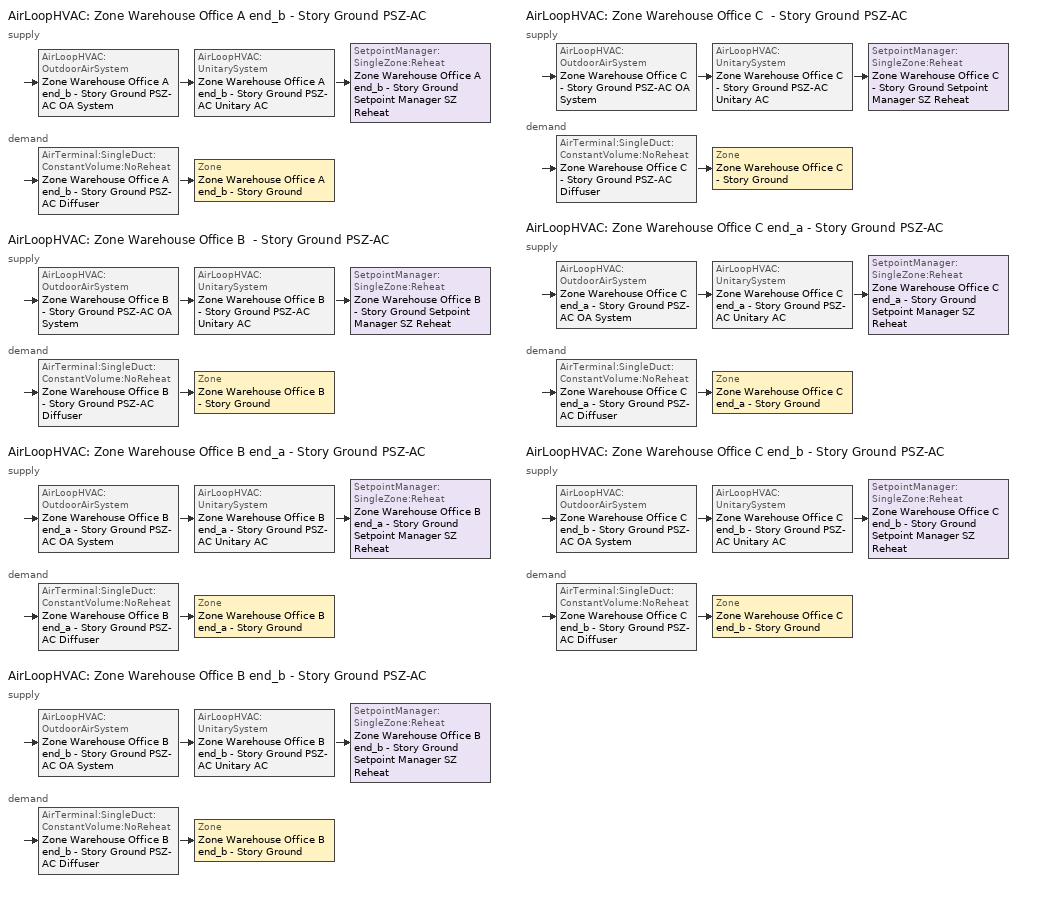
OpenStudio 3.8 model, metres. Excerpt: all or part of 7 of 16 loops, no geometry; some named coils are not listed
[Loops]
AirLoopHVAC 'Zone Warehouse Office A end_b - Story Ground PSZ-AC'
 supply: AirLoopHVAC:OutdoorAirSystem 'Zone Warehouse Office A end_b - Story Ground PSZ-AC OA System' > AirLoopHVAC:UnitarySystem 'Zone Warehouse Office A end_b - Story Ground PSZ-AC Unitary AC' > SetpointManager:SingleZone:Reheat 'Zone Warehouse Office A end_b - Story Ground Setpoint Manager SZ Reheat'
 demand: AirTerminal:SingleDuct:ConstantVolume:NoReheat 'Zone Warehouse Office A end_b - Story Ground PSZ-AC Diffuser' > Zone 'Zone Warehouse Office A end_b - Story Ground'
AirLoopHVAC 'Zone Warehouse Office B  - Story Ground PSZ-AC'
 supply: AirLoopHVAC:OutdoorAirSystem 'Zone Warehouse Office B  - Story Ground PSZ-AC OA System' > AirLoopHVAC:UnitarySystem 'Zone Warehouse Office B  - Story Ground PSZ-AC Unitary AC' > SetpointManager:SingleZone:Reheat 'Zone Warehouse Office B  - Story Ground Setpoint Manager SZ Reheat'
 demand: AirTerminal:SingleDuct:ConstantVolume:NoReheat 'Zone Warehouse Office B  - Story Ground PSZ-AC Diffuser' > Zone 'Zone Warehouse Office B  - Story Ground'
AirLoopHVAC 'Zone Warehouse Office B end_a - Story Ground PSZ-AC'
 supply: AirLoopHVAC:OutdoorAirSystem 'Zone Warehouse Office B end_a - Story Ground PSZ-AC OA System' > AirLoopHVAC:UnitarySystem 'Zone Warehouse Office B end_a - Story Ground PSZ-AC Unitary AC' > SetpointManager:SingleZone:Reheat 'Zone Warehouse Office B end_a - Story Ground Setpoint Manager SZ Reheat'
 demand: AirTerminal:SingleDuct:ConstantVolume:NoReheat 'Zone Warehouse Office B end_a - Story Ground PSZ-AC Diffuser' > Zone 'Zone Warehouse Office B end_a - Story Ground'
AirLoopHVAC 'Zone Warehouse Office B end_b - Story Ground PSZ-AC'
 supply: AirLoopHVAC:OutdoorAirSystem 'Zone Warehouse Office B end_b - Story Ground PSZ-AC OA System' > AirLoopHVAC:UnitarySystem 'Zone Warehouse Office B end_b - Story Ground PSZ-AC Unitary AC' > SetpointManager:SingleZone:Reheat 'Zone Warehouse Office B end_b - Story Ground Setpoint Manager SZ Reheat'
 demand: AirTerminal:SingleDuct:ConstantVolume:NoReheat 'Zone Warehouse Office B end_b - Story Ground PSZ-AC Diffuser' > Zone 'Zone Warehouse Office B end_b - Story Ground'
AirLoopHVAC 'Zone Warehouse Office C  - Story Ground PSZ-AC'
 supply: AirLoopHVAC:OutdoorAirSystem 'Zone Warehouse Office C  - Story Ground PSZ-AC OA System' > AirLoopHVAC:UnitarySystem 'Zone Warehouse Office C  - Story Ground PSZ-AC Unitary AC' > SetpointManager:SingleZone:Reheat 'Zone Warehouse Office C  - Story Ground Setpoint Manager SZ Reheat'
 demand: AirTerminal:SingleDuct:ConstantVolume:NoReheat 'Zone Warehouse Office C  - Story Ground PSZ-AC Diffuser' > Zone 'Zone Warehouse Office C  - Story Ground'
AirLoopHVAC 'Zone Warehouse Office C end_a - Story Ground PSZ-AC'
 supply: AirLoopHVAC:OutdoorAirSystem 'Zone Warehouse Office C end_a - Story Ground PSZ-AC OA System' > AirLoopHVAC:UnitarySystem 'Zone Warehouse Office C end_a - Story Ground PSZ-AC Unitary AC' > SetpointManager:SingleZone:Reheat 'Zone Warehouse Office C end_a - Story Ground Setpoint Manager SZ Reheat'
 demand: AirTerminal:SingleDuct:ConstantVolume:NoReheat 'Zone Warehouse Office C end_a - Story Ground PSZ-AC Diffuser' > Zone 'Zone Warehouse Office C end_a - Story Ground'
AirLoopHVAC 'Zone Warehouse Office C end_b - Story Ground PSZ-AC'
 supply: AirLoopHVAC:OutdoorAirSystem 'Zone Warehouse Office C end_b - Story Ground PSZ-AC OA System' > AirLoopHVAC:UnitarySystem 'Zone Warehouse Office C end_b - Story Ground PSZ-AC Unitary AC' > SetpointManager:SingleZone:Reheat 'Zone Warehouse Office C end_b - Story Ground Setpoint Manager SZ Reheat'
 demand: AirTerminal:SingleDuct:ConstantVolume:NoReheat 'Zone Warehouse Office C end_b - Story Ground PSZ-AC Diffuser' > Zone 'Zone Warehouse Office C end_b - Story Ground'
[Sizing:Zone] Zone Cooling Design Supply Air Temperature Input Method=SupplyAirTemperature; Zone Cooling Design Supply Air Temperature {C}=12.7778; Zone Cooling Design Supply Air Temperature Difference {deltaC}=11.11; Zone Heating Design Supply Air Temperature Input Method=SupplyAirTemperature; Zone Heating Design Supply Air Temperature {C}=50; Zone Heating Design Supply Air Temperature Difference {deltaC}=11.11; Zone Cooling Design Supply Air Humidity Ratio {kg-H2O/kg-air}=0.0085; Zone Heating Design Supply Air Humidity Ratio {kg-H2O/kg-air}=0.008; Cooling Design Air Flow Method=DesignDay; Heating Design Air Flow Method=DesignDay; Account for Dedicated Outdoor Air System=No; Dedicated Outdoor Air System Control Strategy=NeutralSupplyAir; Dedicated Outdoor Air Low Setpoint Temperature for Design {C}=autosize; Dedicated Outdoor Air High Setpoint Temperature for Design {C}=autosize; Zone Load Sizing Method=Sensible Load Only No Latent Load; Zone Latent Cooling Design Supply Air Humidity Ratio Input Method=HumidityRatioDifference; Zone Cooling Design Supply Air Humidity Ratio Difference {kgWater/kgDryAir}=0.005; Zone Latent Heating Design Supply Air Humidity Ratio Input Method=HumidityRatioDifference; Zone Humidification Design Supply Air Humidity Ratio Difference {kgWater/kgDryAir}=0.005
Zone Warehouse Office B end_a - Story Ground; Zone Warehouse Office C end_a - Story Ground; Zone Warehouse Office B  - Story Ground; Zone Warehouse Office C  - Story Ground; Zone Warehouse Office A end_b - Story Ground; Zone Warehouse Office B end_b - Story Ground; Zone Warehouse Office C end_b - Story Ground
[Zone equipment]
Zone Warehouse Office B end_a - Story Ground: Zone Warehouse Office B end_a - Story Ground PSZ-AC Diffuser
Zone Warehouse Office C end_a - Story Ground: Zone Warehouse Office C end_a - Story Ground PSZ-AC Diffuser
Zone Warehouse Office B  - Story Ground: Zone Warehouse Office B  - Story Ground PSZ-AC Diffuser
Zone Warehouse Office C  - Story Ground: Zone Warehouse Office C  - Story Ground PSZ-AC Diffuser
Zone Warehouse Office A end_b - Story Ground: Zone Warehouse Office A end_b - Story Ground PSZ-AC Diffuser
Zone Warehouse Office B end_b - Story Ground: Zone Warehouse Office B end_b - Story Ground PSZ-AC Diffuser
Zone Warehouse Office C end_b - Story Ground: Zone Warehouse Office C end_b - Story Ground PSZ-AC Diffuser
[AirLoopHVAC] Design Return Air Flow Fraction of Supply Air Flow=1
Name | Availability Schedule | Design Supply Air Flow Rate {m3/s}
Zone Warehouse Office A end_b - Story Ground PSZ-AC | Zone Warehouse Office A end_b - Story Ground PSZ-AC_constant_night_fan_schedule | 0.167175
Zone Warehouse Office B  - Story Ground PSZ-AC | Zone Warehouse Office B  - Story Ground PSZ-AC_constant_night_fan_schedule | 0.121348
Zone Warehouse Office B end_a - Story Ground PSZ-AC | Zone Warehouse Office B end_a - Story Ground PSZ-AC_constant_night_fan_schedule | 0.134761
Zone Warehouse Office B end_b - Story Ground PSZ-AC | Zone Warehouse Office B end_b - Story Ground PSZ-AC_constant_night_fan_schedule | 0.144443
Zone Warehouse Office C  - Story Ground PSZ-AC | Zone Warehouse Office C  - Story Ground PSZ-AC_constant_night_fan_schedule | 0.13826
Zone Warehouse Office C end_a - Story Ground PSZ-AC | Zone Warehouse Office C end_a - Story Ground PSZ-AC_constant_night_fan_schedule | 0.153202
Zone Warehouse Office C end_b - Story Ground PSZ-AC | Zone Warehouse Office C end_b - Story Ground PSZ-AC_constant_night_fan_schedule | 0.163977
[Sizing:System] Type of Load to Size On=Sensible; Central Heating Maximum System Air Flow Ratio=1; Preheat Design Temperature {C}=7.22222; Preheat Design Humidity Ratio {kg-H2O/kg-Air}=0.008; Precool Design Temperature {C}=12.7778; Precool Design Humidity Ratio {kg-H2O/kg-Air}=0.008; Central Cooling Design Supply Air Temperature {C}=12.7778; Central Heating Design Supply Air Temperature {C}=50; Sizing Option=Coincident; 100% Outdoor Air in Cooling=No; 100% Outdoor Air in Heating=No; Central Cooling Design Supply Air Humidity Ratio {kg-H2O/kg-Air}=0.0085; Central Heating Design Supply Air Humidity Ratio {kg-H2O/kg-Air}=0.008; Cooling Design Air Flow Method=DesignDay; Heating Design Air Flow Method=DesignDay; System Outdoor Air Method=ZoneSum; Zone Maximum Outdoor Air Fraction=1; Cooling Supply Air Flow Rate Per Floor Area {m3/s-m2}=0.00996765; Cooling Fraction of Autosized Cooling Supply Air Flow Rate=1; Cooling Supply Air Flow Rate Per Unit Cooling Capacity {m3/s-W}=3.94755e-05; Heating Supply Air Flow Rate Per Floor Area {m3/s-m2}=0.00996765; Heating Fraction of Autosized Heating Supply Air Flow Rate=1; Heating Fraction of Autosized Cooling Supply Air Flow Rate=1; Heating Supply Air Flow Rate Per Unit Heating Capacity {m3/s-W}=3.15882e-05; Cooling Design Capacity Method=CoolingDesignCapacity; Cooling Design Capacity Per Floor Area {W/m2}=234.7; Fraction of Autosized Cooling Design Capacity=1; Heating Design Capacity Method=HeatingDesignCapacity; Heating Design Capacity Per Floor Area {W/m2}=157; Fraction of Autosized Heating Design Capacity=1; Central Cooling Capacity Control Method=OnOff; Occupant Diversity=1
Name | Design Outdoor Air Flow Rate {m3/s} | Cooling Design Capacity {W} | Heating Design Capacity {W}
Zone Warehouse Office A end_b - Story Ground PSZ-AC | 0.167175 | 2278.69 | 3391.19
Zone Warehouse Office B  - Story Ground PSZ-AC | 0.121348 | 1651.42 | 1421.17
Zone Warehouse Office B end_a - Story Ground PSZ-AC | 0.134761 | 1828.56 | 2296.78
Zone Warehouse Office B end_b - Story Ground PSZ-AC | 0.144443 | 1959.55 | 2299.24
Zone Warehouse Office C  - Story Ground PSZ-AC | 0.13826 | 1875.89 | 2296.78
Zone Warehouse Office C end_a - Story Ground PSZ-AC | 0.153202 | 2078.9 | 3385.82
Zone Warehouse Office C end_b - Story Ground PSZ-AC | 0.163977 | 2224.68 | 3388.51
[SetpointManager:SingleZone:Reheat] Minimum Supply Air Temperature {C}=12.7778; Maximum Supply Air Temperature {C}=50
Name | Control Zone | Setpoint Node or NodeList
Zone Warehouse Office A end_b - Story Ground Setpoint Manager SZ Reheat | Zone Warehouse Office A end_b - Story Ground | Zone Warehouse Office A end_b - Story Ground PSZ-AC Supply Outlet Node
Zone Warehouse Office B  - Story Ground Setpoint Manager SZ Reheat | Zone Warehouse Office B  - Story Ground | Zone Warehouse Office B  - Story Ground PSZ-AC Supply Outlet Node
Zone Warehouse Office B end_a - Story Ground Setpoint Manager SZ Reheat | Zone Warehouse Office B end_a - Story Ground | Zone Warehouse Office B end_a - Story Ground PSZ-AC Supply Outlet Node
Zone Warehouse Office B end_b - Story Ground Setpoint Manager SZ Reheat | Zone Warehouse Office B end_b - Story Ground | Zone Warehouse Office B end_b - Story Ground PSZ-AC Supply Outlet Node
Zone Warehouse Office C  - Story Ground Setpoint Manager SZ Reheat | Zone Warehouse Office C  - Story Ground | Zone Warehouse Office C  - Story Ground PSZ-AC Supply Outlet Node
Zone Warehouse Office C end_a - Story Ground Setpoint Manager SZ Reheat | Zone Warehouse Office C end_a - Story Ground | Zone Warehouse Office C end_a - Story Ground PSZ-AC Supply Outlet Node
Zone Warehouse Office C end_b - Story Ground Setpoint Manager SZ Reheat | Zone Warehouse Office C end_b - Story Ground | Zone Warehouse Office C end_b - Story Ground PSZ-AC Supply Outlet Node
[Coil:Heating:Electric] Availability Schedule=Always On Discrete; Efficiency=1
Name | Nominal Capacity {W}
Zone Warehouse Office A end_b - Story Ground PSZ-AC Electric Backup Htg Coil | 6029.17
Zone Warehouse Office B  - Story Ground PSZ-AC Electric Backup Htg Coil | 4373.83
Zone Warehouse Office B end_a - Story Ground PSZ-AC Electric Backup Htg Coil | 4846.35
Zone Warehouse Office B end_b - Story Ground PSZ-AC Electric Backup Htg Coil | 5158.67
Zone Warehouse Office C  - Story Ground PSZ-AC Electric Backup Htg Coil | 4917.76
Zone Warehouse Office C end_a - Story Ground PSZ-AC Electric Backup Htg Coil | 5434.3
Zone Warehouse Office C end_b - Story Ground PSZ-AC Electric Backup Htg Coil | 5777.31
[Coil:Cooling:DX:SingleSpeed] Availability Schedule=Always On Discrete; Rated Sensible Heat Ratio=0.800655; Rated COP {W/W}=3.14722; Rated Evaporator Fan Power Per Volume Flow Rate 2017 {W/(m3/s)}=773.3; Rated Evaporator Fan Power Per Volume Flow Rate 2023 {W/(m3/s)}=934.4; Total Cooling Capacity Function of Temperature Curve=CoilClgDXQRatio_fTwbToadbSI; Total Cooling Capacity Function of Flow Fraction Curve=CoilClgDXSnglQRatio_fCFMRatio; Energy Input Ratio Function of Temperature Curve=CoilClgDXEIRRatio_fTwbToadbSI; Energy Input Ratio Function of Flow Fraction Curve=CoilClgDXSnglEIRRatio_fCFMRatio; Part Load Fraction Correlation Curve=CoilClgDXEIRRatio_fQFrac; Minimum Outdoor Dry-Bulb Temperature for Compressor Operation {C}=-25; Nominal Time for Condensate Removal to Begin {s}=0; Ratio of Initial Moisture Evaporation Rate and Steady State Latent Capacity=0; Maximum Cycling Rate {cycles/hr}=0; Latent Capacity Time Constant {s}=0; Condenser Type=AirCooled; Evaporative Condenser Effectiveness=0.9; Evaporative Condenser Air Flow Rate {m3/s}=autosize; Evaporative Condenser Pump Rated Power Consumption {W}=autosize; Crankcase Heater Capacity {W}=0; Maximum Outdoor Dry-Bulb Temperature for Crankcase Heater Operation {C}=10; Basin Heater Capacity {W/K}=0; Basin Heater Setpoint Temperature {C}=2
Name | Rated Total Cooling Capacity {W} | Rated Air Flow Rate {m3/s}
Zone Warehouse Office A end_b - Story Ground PSZ-AC 1spd DX AC Clg Coil 10kBtu/hr 11.06SEER 12kBtu/hr 9.7SEER | 2767.34 | 0.167175
Zone Warehouse Office B  - Story Ground PSZ-AC 1spd DX AC Clg Coil 8kBtu/hr 11.06SEER 9kBtu/hr 9.7SEER | 2008.73 | 0.121348
Zone Warehouse Office B end_a - Story Ground PSZ-AC 1spd DX AC Clg Coil 9kBtu/hr 11.06SEER 10kBtu/hr 9.7SEER | 2230.77 | 0.134761
Zone Warehouse Office B end_b - Story Ground PSZ-AC 1spd DX AC Clg Coil 9kBtu/hr 11.06SEER 10kBtu/hr 9.7SEER | 2391.04 | 0.144443
Zone Warehouse Office C  - Story Ground PSZ-AC 1spd DX AC Clg Coil 9kBtu/hr 11.06SEER 10kBtu/hr 9.7SEER | 2288.69 | 0.13826
Zone Warehouse Office C end_a - Story Ground PSZ-AC 1spd DX AC Clg Coil 9kBtu/hr 11.06SEER 11kBtu/hr 9.7SEER | 2536.03 | 0.153202
Zone Warehouse Office C end_b - Story Ground PSZ-AC 1spd DX AC Clg Coil 10kBtu/hr 11.06SEER 11kBtu/hr 9.7SEER | 2714.4 | 0.163977
[Fan:OnOff] Availability Schedule=Always On Discrete; Fan Total Efficiency=0.53625; Pressure Rise {Pa}=622.722; Motor Efficiency=0.825; Motor In Airstream Fraction=1
Name | Maximum Flow Rate {m3/s} | Fan Power Ratio Function of Speed Ratio Curve | Fan Efficiency Ratio Function of Speed Ratio Curve
Zone Warehouse Office A end_b - Story Ground PSZ-AC Fan | 0.167175 | Fan On Off Power Curve 8 | Fan On Off Efficiency Curve 8
Zone Warehouse Office B  - Story Ground PSZ-AC Fan | 0.121348 | Fan On Off Power Curve 9 | Fan On Off Efficiency Curve 9
Zone Warehouse Office B end_a - Story Ground PSZ-AC Fan | 0.134761 | Fan On Off Power Curve 10 | Fan On Off Efficiency Curve 10
Zone Warehouse Office B end_b - Story Ground PSZ-AC Fan | 0.144443 | Fan On Off Power Curve 11 | Fan On Off Efficiency Curve 11
Zone Warehouse Office C  - Story Ground PSZ-AC Fan | 0.13826 | Fan On Off Power Curve 12 | Fan On Off Efficiency Curve 12
Zone Warehouse Office C end_a - Story Ground PSZ-AC Fan | 0.153202 | Fan On Off Power Curve 13 | Fan On Off Efficiency Curve 13
Zone Warehouse Office C end_b - Story Ground PSZ-AC Fan | 0.163977 | Fan On Off Power Curve 14 | Fan On Off Efficiency Curve 14
[AirLoopHVAC:UnitarySystem] Control Type=Load; Dehumidification Control Type=None; Availability Schedule=Always On Discrete; Fan Placement=DrawThrough; DX Heating Coil Sizing Ratio=1; Use DOAS DX Cooling Coil=No; DOAS DX Cooling Coil Leaving Minimum Air Temperature {C}=2; Latent Load Control=SensibleOnlyLoadControl; Supply Air Flow Rate Method During Cooling Operation=SupplyAirFlowRate; Supply Air Flow Rate Method During Heating Operation=SupplyAirFlowRate; Supply Air Flow Rate Method When No Cooling or Heating is Required=None; No Load Supply Air Flow Rate Control Set To Low Speed=Yes; Maximum Supply Air Temperature {C}=50; Maximum Outdoor Dry-Bulb Temperature for Supplemental Heater Operation {C}=21; Ancilliary On-Cycle Electric Power {W}=0; Ancilliary Off-Cycle Electric Power {W}=0
Name | Controlling Zone or Thermostat Location | Supply Fan | Supply Air Fan Operating Mode Schedule | Heating Coil | Cooling Coil | Supplemental Heating Coil | Supply Air Flow Rate During Cooling Operation {m3/s} | Supply Air Flow Rate During Heating Operation {m3/s}
Zone Warehouse Office A end_b - Story Ground PSZ-AC Unitary AC | Zone Warehouse Office A end_b - Story Ground | Zone Warehouse Office A end_b - Story Ground PSZ-AC Fan | Zone Warehouse Office A end_b - Story Ground PSZ-AC_constant_night_fan_schedule | Zone Warehouse Office A end_b - Story Ground PSZ-AC Water Htg Coil | Zone Warehouse Office A end_b - Story Ground PSZ-AC 1spd DX AC Clg Coil 10kBtu/hr 11.06SEER 12kBtu/hr 9.7SEER | Zone Warehouse Office A end_b - Story Ground PSZ-AC Electric Backup Htg Coil | 0.167175 | 0.166896
Zone Warehouse Office B  - Story Ground PSZ-AC Unitary AC | Zone Warehouse Office B  - Story Ground | Zone Warehouse Office B  - Story Ground PSZ-AC Fan | Zone Warehouse Office B  - Story Ground PSZ-AC_constant_night_fan_schedule | Zone Warehouse Office B  - Story Ground PSZ-AC Water Htg Coil | Zone Warehouse Office B  - Story Ground PSZ-AC 1spd DX AC Clg Coil 8kBtu/hr 11.06SEER 9kBtu/hr 9.7SEER | Zone Warehouse Office B  - Story Ground PSZ-AC Electric Backup Htg Coil | 0.121348 | 0.121036
Zone Warehouse Office B end_a - Story Ground PSZ-AC Unitary AC | Zone Warehouse Office B end_a - Story Ground | Zone Warehouse Office B end_a - Story Ground PSZ-AC Fan | Zone Warehouse Office B end_a - Story Ground PSZ-AC_constant_night_fan_schedule | Zone Warehouse Office B end_a - Story Ground PSZ-AC Water Htg Coil | Zone Warehouse Office B end_a - Story Ground PSZ-AC 1spd DX AC Clg Coil 9kBtu/hr 11.06SEER 10kBtu/hr 9.7SEER | Zone Warehouse Office B end_a - Story Ground PSZ-AC Electric Backup Htg Coil | 0.134761 | 0.133886
Zone Warehouse Office B end_b - Story Ground PSZ-AC Unitary AC | Zone Warehouse Office B end_b - Story Ground | Zone Warehouse Office B end_b - Story Ground PSZ-AC Fan | Zone Warehouse Office B end_b - Story Ground PSZ-AC_constant_night_fan_schedule | Zone Warehouse Office B end_b - Story Ground PSZ-AC Water Htg Coil | Zone Warehouse Office B end_b - Story Ground PSZ-AC 1spd DX AC Clg Coil 9kBtu/hr 11.06SEER 10kBtu/hr 9.7SEER | Zone Warehouse Office B end_b - Story Ground PSZ-AC Electric Backup Htg Coil | 0.144443 | 0.142797
Zone Warehouse Office C  - Story Ground PSZ-AC Unitary AC | Zone Warehouse Office C  - Story Ground | Zone Warehouse Office C  - Story Ground PSZ-AC Fan | Zone Warehouse Office C  - Story Ground PSZ-AC_constant_night_fan_schedule | Zone Warehouse Office C  - Story Ground PSZ-AC Water Htg Coil | Zone Warehouse Office C  - Story Ground PSZ-AC 1spd DX AC Clg Coil 9kBtu/hr 11.06SEER 10kBtu/hr 9.7SEER | Zone Warehouse Office C  - Story Ground PSZ-AC Electric Backup Htg Coil | 0.13826 | 0.135923
Zone Warehouse Office C end_a - Story Ground PSZ-AC Unitary AC | Zone Warehouse Office C end_a - Story Ground | Zone Warehouse Office C end_a - Story Ground PSZ-AC Fan | Zone Warehouse Office C end_a - Story Ground PSZ-AC_constant_night_fan_schedule | Zone Warehouse Office C end_a - Story Ground PSZ-AC Water Htg Coil | Zone Warehouse Office C end_a - Story Ground PSZ-AC 1spd DX AC Clg Coil 9kBtu/hr 11.06SEER 11kBtu/hr 9.7SEER | Zone Warehouse Office C end_a - Story Ground PSZ-AC Electric Backup Htg Coil | 0.153202 | 0.149923
Zone Warehouse Office C end_b - Story Ground PSZ-AC Unitary AC | Zone Warehouse Office C end_b - Story Ground | Zone Warehouse Office C end_b - Story Ground PSZ-AC Fan | Zone Warehouse Office C end_b - Story Ground PSZ-AC_constant_night_fan_schedule | Zone Warehouse Office C end_b - Story Ground PSZ-AC Water Htg Coil | Zone Warehouse Office C end_b - Story Ground PSZ-AC 1spd DX AC Clg Coil 10kBtu/hr 11.06SEER 11kBtu/hr 9.7SEER | Zone Warehouse Office C end_b - Story Ground PSZ-AC Electric Backup Htg Coil | 0.163977 | 0.15971
[Controller:OutdoorAir] Economizer Control Type=NoEconomizer; Economizer Control Action Type=ModulateFlow; Economizer Maximum Limit Dry-Bulb Temperature {C}=28; Economizer Maximum Limit Enthalpy {J/kg}=64000; Lockout Type=LockoutWithCompressor; Minimum Limit Type=FixedMinimum; High Humidity Control=No; Heat Recovery Bypass Control Type=BypassWhenWithinEconomizerLimits; Economizer Operation Staging=InterlockedWithMechanicalCooling
Name | Minimum Outdoor Air Flow Rate {m3/s} | Maximum Outdoor Air Flow Rate {m3/s} | Minimum Outdoor Air Schedule | Maximum Fraction of Outdoor Air Schedule | Controller Mechanical Ventilation
Zone Warehouse Office A end_b - Story Ground PSZ-AC OA System Controller | 0.00416258 | 0.167175 | Zone Warehouse Office A end_b - Story Ground PSZ-AC_night_ventcycle_schedule | ZoneWarehouseOfficeAendbStoryGroundPSZACmaxOASch | Controller Mechanical Ventilation 9
Zone Warehouse Office B  - Story Ground PSZ-AC OA System Controller | 0.00306247 | 0.121348 | Zone Warehouse Office B  - Story Ground PSZ-AC_night_ventcycle_schedule | ZoneWarehouseOfficeBStoryGroundPSZACmaxOASch | Controller Mechanical Ventilation 10
Zone Warehouse Office B end_a - Story Ground PSZ-AC OA System Controller | 0.0035704 | 0.134761 | Zone Warehouse Office B end_a - Story Ground PSZ-AC_night_ventcycle_schedule | ZoneWarehouseOfficeBendaStoryGroundPSZACmaxOASch | Controller Mechanical Ventilation 11
Zone Warehouse Office B end_b - Story Ground PSZ-AC OA System Controller | 0.0035704 | 0.144443 | Zone Warehouse Office B end_b - Story Ground PSZ-AC_night_ventcycle_schedule | ZoneWarehouseOfficeBendbStoryGroundPSZACmaxOASch | Controller Mechanical Ventilation 12
Zone Warehouse Office C  - Story Ground PSZ-AC OA System Controller | 0.0035704 | 0.13826 | Zone Warehouse Office C  - Story Ground PSZ-AC_night_ventcycle_schedule | ZoneWarehouseOfficeCStoryGroundPSZACmaxOASch | Controller Mechanical Ventilation 13
Zone Warehouse Office C end_a - Story Ground PSZ-AC OA System Controller | 0.00416258 | 0.153202 | Zone Warehouse Office C end_a - Story Ground PSZ-AC_night_ventcycle_schedule | ZoneWarehouseOfficeCendaStoryGroundPSZACmaxOASch | Controller Mechanical Ventilation 14
Zone Warehouse Office C end_b - Story Ground PSZ-AC OA System Controller | 0.00416258 | 0.163977 | Zone Warehouse Office C end_b - Story Ground PSZ-AC_night_ventcycle_schedule | ZoneWarehouseOfficeCendbStoryGroundPSZACmaxOASch | Controller Mechanical Ventilation 15
[Controller:MechanicalVentilation] Availability Schedule=Always On Discrete
Controller Mechanical Ventilation 9; Controller Mechanical Ventilation 10; Controller Mechanical Ventilation 11; Controller Mechanical Ventilation 12; Controller Mechanical Ventilation 13; Controller Mechanical Ventilation 14; Controller Mechanical Ventilation 15
[AirLoopHVAC:OutdoorAirSystem]
Name | Controller
Zone Warehouse Office A end_b - Story Ground PSZ-AC OA System | Zone Warehouse Office A end_b - Story Ground PSZ-AC OA System Controller
Zone Warehouse Office B  - Story Ground PSZ-AC OA System | Zone Warehouse Office B  - Story Ground PSZ-AC OA System Controller
Zone Warehouse Office B end_a - Story Ground PSZ-AC OA System | Zone Warehouse Office B end_a - Story Ground PSZ-AC OA System Controller
Zone Warehouse Office B end_b - Story Ground PSZ-AC OA System | Zone Warehouse Office B end_b - Story Ground PSZ-AC OA System Controller
Zone Warehouse Office C  - Story Ground PSZ-AC OA System | Zone Warehouse Office C  - Story Ground PSZ-AC OA System Controller
Zone Warehouse Office C end_a - Story Ground PSZ-AC OA System | Zone Warehouse Office C end_a - Story Ground PSZ-AC OA System Controller
Zone Warehouse Office C end_b - Story Ground PSZ-AC OA System | Zone Warehouse Office C end_b - Story Ground PSZ-AC OA System Controller
[AirTerminal:SingleDuct:ConstantVolume:NoReheat] Availability Schedule=Always On Discrete
Name | Maximum Air Flow Rate {m3/s}
Zone Warehouse Office A end_b - Story Ground PSZ-AC Diffuser | 0.166896
Zone Warehouse Office B  - Story Ground PSZ-AC Diffuser | 0.121036
Zone Warehouse Office B end_a - Story Ground PSZ-AC Diffuser | 0.133886
Zone Warehouse Office B end_b - Story Ground PSZ-AC Diffuser | 0.142797
Zone Warehouse Office C  - Story Ground PSZ-AC Diffuser | 0.135923
Zone Warehouse Office C end_a - Story Ground PSZ-AC Diffuser | 0.149923
Zone Warehouse Office C end_b - Story Ground PSZ-AC Diffuser | 0.15971
[Schedule:Ruleset]
Name | Default Day Schedule
ZoneWarehouseOfficeAendbStoryGroundPSZACmaxOASch | ZoneWarehouseOfficeAendbStoryGroundPSZACmaxOASchDefault
ZoneWarehouseOfficeBStoryGroundPSZACmaxOASch | ZoneWarehouseOfficeBStoryGroundPSZACmaxOASchDefault
ZoneWarehouseOfficeBendaStoryGroundPSZACmaxOASch | ZoneWarehouseOfficeBendaStoryGroundPSZACmaxOASchDefault
ZoneWarehouseOfficeBendbStoryGroundPSZACmaxOASch | ZoneWarehouseOfficeBendbStoryGroundPSZACmaxOASchDefault
ZoneWarehouseOfficeCStoryGroundPSZACmaxOASch | ZoneWarehouseOfficeCStoryGroundPSZACmaxOASchDefault
ZoneWarehouseOfficeCendaStoryGroundPSZACmaxOASch | ZoneWarehouseOfficeCendaStoryGroundPSZACmaxOASchDefault
ZoneWarehouseOfficeCendbStoryGroundPSZACmaxOASch | ZoneWarehouseOfficeCendbStoryGroundPSZACmaxOASchDefault
[Schedule:Day]
ZoneWarehouseOfficeAendbStoryGroundPSZACmaxOASchDefault; ZoneWarehouseOfficeBStoryGroundPSZACmaxOASchDefault; ZoneWarehouseOfficeBendaStoryGroundPSZACmaxOASchDefault; ZoneWarehouseOfficeBendbStoryGroundPSZACmaxOASchDefault; ZoneWarehouseOfficeCStoryGroundPSZACmaxOASchDefault; ZoneWarehouseOfficeCendaStoryGroundPSZACmaxOASchDefault; ZoneWarehouseOfficeCendbStoryGroundPSZACmaxOASchDefault: 24, 0, 0.7
[Schedule:Constant] Value=1
Always On Discrete; Zone Warehouse Office A end_b - Story Ground PSZ-AC_night_ventcycle_schedule; Zone Warehouse Office A end_b - Story Ground PSZ-AC_constant_night_fan_schedule; Zone Warehouse Office B  - Story Ground PSZ-AC_night_ventcycle_schedule; Zone Warehouse Office B  - Story Ground PSZ-AC_constant_night_fan_schedule; Zone Warehouse Office B end_a - Story Ground PSZ-AC_night_ventcycle_schedule; Zone Warehouse Office B end_a - Story Ground PSZ-AC_constant_night_fan_schedule; Zone Warehouse Office B end_b - Story Ground PSZ-AC_night_ventcycle_schedule; Zone Warehouse Office B end_b - Story Ground PSZ-AC_constant_night_fan_schedule; Zone Warehouse Office C  - Story Ground PSZ-AC_night_ventcycle_schedule; Zone Warehouse Office C  - Story Ground PSZ-AC_constant_night_fan_schedule; Zone Warehouse Office C end_a - Story Ground PSZ-AC_night_ventcycle_schedule; Zone Warehouse Office C end_a - Story Ground PSZ-AC_constant_night_fan_schedule; Zone Warehouse Office C end_b - Story Ground PSZ-AC_night_ventcycle_schedule; Zone Warehouse Office C end_b - Story Ground PSZ-AC_constant_night_fan_schedule
[Curve:Exponent] Coefficient1 Constant=1; Coefficient2 Constant=0; Coefficient3 Constant=0; Minimum Value of x=0; Maximum Value of x=1
Fan On Off Power Curve 8; Fan On Off Power Curve 9; Fan On Off Power Curve 10; Fan On Off Power Curve 11; Fan On Off Power Curve 12; Fan On Off Power Curve 13; Fan On Off Power Curve 14
[Curve:Cubic] Maximum Value of x=1
Name | Coefficient1 Constant | Coefficient2 x | Coefficient3 x**2 | Coefficient4 x**3 | Minimum Value of x
Fan On Off Efficiency Curve 8; Fan On Off Efficiency Curve 9; Fan On Off Efficiency Curve 10; Fan On Off Efficiency Curve 11; Fan On Off Efficiency Curve 12; Fan On Off Efficiency Curve 13; Fan On Off Efficiency Curve 14 | 1 | 0 | 0 | 0 | 0
CoilClgDXEIRRatio_fQFrac | 0 | 5.1091 | -8.5515 | 4.4744 | 0.7
[Curve:Biquadratic] Minimum Value of x=13.89; Maximum Value of x=25; Minimum Value of y=23.89; Maximum Value of y=46.11; Minimum Curve Output=0.77
Name | Coefficient1 Constant | Coefficient2 x | Coefficient3 x**2 | Coefficient4 y | Coefficient5 y**2 | Coefficient6 x*y | Maximum Curve Output
CoilClgDXQRatio_fTwbToadbSI | 0.86779 | 0.014245 | 0.000554 | -0.007569 | 3.2e-05 | -0.000191 | 1.29
CoilClgDXEIRRatio_fTwbToadbSI | 0.116709 | 0.028458 | -0.000411 | 0.021422 | 0.000162 | -0.00068 | 1.33
[Curve:Quadratic]
Name | Coefficient1 Constant | Coefficient2 x | Coefficient3 x**2 | Minimum Value of x | Maximum Value of x
CoilClgDXSnglQRatio_fCFMRatio | 0.8 | 0.2 | 0 | 0.5 | 1.5
CoilClgDXSnglEIRRatio_fCFMRatio | 1.156 | -0.1816 | 0.0256 | 0 | 1
